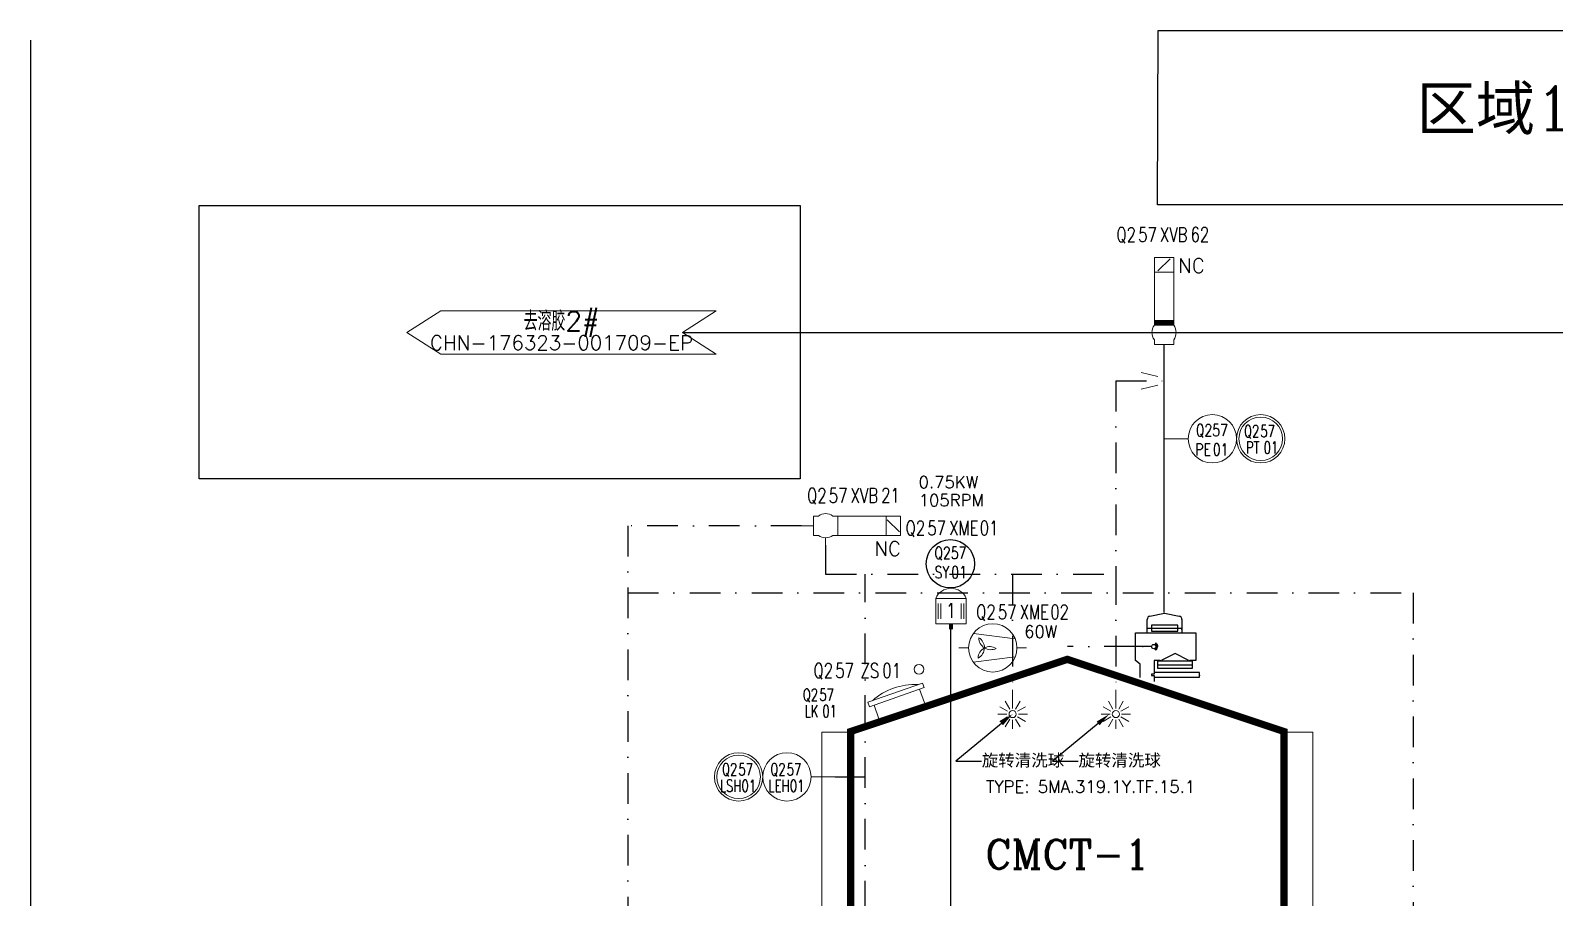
# Model space of a CAD drawing. Header units: inches. Extents: x 14542 to 16164, y 23460 to 24887.
# Drawn here: x 14541.6 to 14856.9, y 23908.4 to 24087.9 of the extents above; entities that cross this region are included whole.
import ezdxf
from ezdxf import colors
from ezdxf.entities.mleader import LeaderData, LeaderLine
from ezdxf.enums import TextEntityAlignment as Align
from ezdxf.math import Vec2, Vec3

# ---------------------------------------------------------------- set-up
doc = ezdxf.new("R2010")
doc.units = ezdxf.units.IN
doc.header["$MEASUREMENT"] = 0
doc.linetypes.add('CONTINU', pattern=[0])
doc.linetypes.add('DASHDOT2', pattern=[12.7, 6.35, -3.175, 0, -3.175])
for name, color, linetype in [('1', 7, 'CONTINU'), ('CUVERIE', 7, 'Continuous'), ('MATERIEL-DIVERS', 7, 'Continuous'), ('PHASE I', 8, 'Continuous'), ('REPERES', 7, 'Continuous'), ('techn-data', 7, 'Continuous'), ('TEXTES', 7, 'Continuous'), ('TUYAUTERIE-EAU', 5, 'Continuous'), ('TUYAUTERIE-GAZ', 3, 'Continuous'), ('TUYAUTERIE-NEP', 4, 'DASHDOT2'), ('TXT_FR', 7, 'Continuous'), ('VANNES', 7, 'Continuous')]:
    doc.layers.add(name, color=color, linetype=linetype)
for name, color, linetype, lineweight in [('31 Equipment', 7, 'Continuous', 9), ('33 Instruments Labels', 7, 'Continuous', 9), ('43 TXT English', 7, 'Continuous', 9)]:
    doc.layers.add(name, color=color, linetype=linetype, lineweight=lineweight)
doc.layers.get('33 Instruments Labels').off()
doc.layers.get('REPERES').off()
doc.styles.add('ROMANC', font='romanc')
doc.styles.add('ROMANS', font='ROMANS.SHX')
doc.styles.add('ROMANT', font='romant')
doc.styles.get("Standard").update_dxf_attribs({"font": 'arial.ttf'})
doc.styles.add('USER1', font='TXT.SHX', dxfattribs={"bigfont": 'gbcbig.shx'})

# ---------------------------------------------------------------- blocks, each defined once
blk = doc.blocks.new('APV-TNK-GEN-11')
at = {"layer": '31 Equipment', "color": 7}
for points, const_width in [([(-14.94, 21.58), (-21.58, 3.32), (-24.9, 3.32), (-24.9, 83), (0, 91.3), (24.9, 83), (24.9, 3.32), (21.58, 3.32), (14.94, 21.58)], 0.83), ([(-24.9, 24.9), (0, 16.6)], 0.83), ([(24.9, 24.9), (0, 16.6)], 0.83), ([(-23.24, 3.32), (-23.24, 0)], 1.66), ([(23.24, 3.32), (23.24, 0)], 1.66)]:
    blk.add_lwpolyline(points, dxfattribs=dict(at, const_width=const_width))
at = {"layer": '31 Equipment', "ltscale": 38}
blk.add_point((0, 16), dxfattribs=at)
blk = doc.blocks.new('APV-TNK-INSULAT-12')
at = {"layer": '31 Equipment', "color": 7}
for p, q in [((-24.95, 67), (-28.22, 67)), ((-28.22, 67), (-28.22, 6.51)), ((24.95, 67), (28.22, 67)), ((28.22, 67), (28.22, 6.51)), ((-28.22, 6.51), (-24.95, 5.42)), ((28.22, 6.51), (24.95, 5.42)), ((-15.74, 2.35), (-4.98, -1.24)), ((-4.98, -1.24), (-4.98, 2.26)), ((15.74, 2.35), (4.98, -1.24)), ((4.98, -1.24), (4.98, 2.26))]:
    blk.add_line(p, q, dxfattribs=at)
at = {"layer": '31 Equipment'}
for p, q in [((-24.95, 5.42), (-24.95, 67)), ((24.95, 5.42), (24.95, 67)), ((-15.74, 2.35), (-14.94, 5.58)), ((-14.94, 5.58), (-4.98, 2.26)), ((14.94, 5.58), (4.98, 2.26)), ((15.74, 2.35), (14.94, 5.58))]:
    blk.add_line(p, q, dxfattribs=at)
at = {"layer": '31 Equipment', "ltscale": 38}
blk.add_point((0, 0), dxfattribs=at)
blk = doc.blocks.new('APV-TNK-ACC-MOT-1')
at = {"layer": '31 Equipment', "color": 7}
for p, q in [((3.15, 6.4), (-3.15, 6.4)), ((-3.15, 6.4), (-3.15, 1.15)), ((3.15, 1.15), (3.15, 6.4)), ((-2.64, 5.35), (-2.64, 2.2)), ((-2.1, 5.35), (-2.1, 2.2)), ((2.1, 5.35), (2.1, 2.2)), ((2.66, 5.35), (2.66, 2.2)), ((-3.15, 1.15), (3.15, 1.15))]:
    blk.add_line(p, q, dxfattribs=at)
blk.add_arc((0, 5.09), 3.41, 22.6199, 157.3801, dxfattribs=at)
at = {"layer": '31 Equipment', "ltscale": 38}
blk.add_point((0, 0), dxfattribs=at)
at = {"layer": '31 Equipment', "color": 7}
blk.add_trace([(-0.39, 0), (0.39, 0), (-0.39, 1.15), (0.39, 1.15)], dxfattribs=at)
at = {"layer": '31 Equipment', "style": 'ROMANT', "width": 0.8}
blk.add_text('1', height=3, dxfattribs=at).set_placement((0, 3.89), align=Align.MIDDLE)
blk = doc.blocks.new('APV-INS-M-L-LE1')
at = {"layer": '31 Equipment', "color": 7}
blk.add_line((0, -5), (0, -10), dxfattribs=at)
blk.add_circle((0, 0), 5, dxfattribs=at)
blk = doc.blocks.new('APV-INS-F-L-LS')
at = {"layer": '31 Equipment'}
for radius in [5, 4.5]:
    blk.add_circle((0, 0), radius, dxfattribs=at)
blk = doc.blocks.new('APV-TNK-ACC-MANHOLE-1')
at = {"layer": '31 Equipment'}
for p, q in [((-6, 3), (-6, 4)), ((-6, 4), (6, 4)), ((6, 3), (6, 4)), ((-6, 3), (6, 3)), ((-5, 0), (-5, 3)), ((5, 3), (5, 0))]:
    blk.add_line(p, q, dxfattribs=at)
blk.add_arc((0, -8), 13, 67.3801, 112.6199, dxfattribs=at)
blk = doc.blocks.new('APV-INS-POS-GEN-1')
at = {"layer": '31 Equipment', "color": 5}
blk.add_circle((0, 0), 1, dxfattribs=at)
blk = doc.blocks.new('APV-TNK-ACC-SPRAYBALL-1')
at = {"layer": '31 Equipment'}
for p, q in [((0, -3.81), (0, 0)), ((-0.6, -3.97), (-1.53, -2.35)), ((0.6, -3.97), (1.53, -2.35)), ((-1.19, -5), (-3.05, -5)), ((-1.03, -4.4), (-2.65, -3.47)), ((-1.03, -5.6), (-2.65, -6.53)), ((-0.6, -6.03), (-1.53, -7.65)), ((0, -6.19), (0, -8.05)), ((0.6, -6.03), (1.53, -7.65)), ((1.03, -4.4), (2.65, -3.47)), ((1.03, -5.6), (2.65, -6.53)), ((1.19, -5), (3.05, -5))]:
    blk.add_line(p, q, dxfattribs=at)
blk.add_circle((0, -5), 0.738, dxfattribs=at)
blk = doc.blocks.new('SPB')
at = {"color": 7}
for p, q in [((0, -6), (0, 0)), ((-2.598, -9), (-1.302, -8.25)), ((-2.124, -9.624), (-1.062, -8.562)), ((-1.5, -10.098), (-0.75, -8.802)), ((-0.774, -10.398), (-0.39, -8.952)), ((0, -10.5), (0, -9)), ((0.774, -10.398), (0.39, -8.952)), ((1.5, -10.098), (0.75, -8.802)), ((2.124, -9.624), (1.062, -8.562)), ((2.598, -9), (1.302, -8.25))]:
    blk.add_line(p, q, dxfattribs=at)
blk.add_circle((0, -7.5), 1.5, dxfattribs=at)
at = {"color": 7, "extrusion": (0, 1, 0)}
blk.add_point((0, 0), dxfattribs=at)
blk = doc.blocks.new('GOAVEC')
at = {"layer": 'MATERIEL-DIVERS'}
for p, q in [((0, 8.4), (0, 10.68)), ((0.48, 11.27), (3, 11.77)), ((3, 11.77), (5.52, 11.27)), ((6, 10.68), (6, 8.4)), ((-2, 8.4), (8.4, 8.4)), ((-2, 3.6), (-2, 8.4)), ((0, 9.21), (6, 9.21)), ((5.28, 9.71), (0.72, 9.71)), ((0.72, 9.71), (0.72, 8.7)), ((0.72, 8.7), (5.28, 8.7)), ((5.28, 8.7), (5.28, 9.71)), ((8.4, 8.4), (8.4, 3.6)), ((-0.74, 6), (-2.03, 6)), ((-1.2, 3), (-2, 3.6)), ((-1.2, 0.7), (-1.2, 3)), ((2.26, 3.6), (1.2, 3.6)), ((1.2, 3.6), (1.2, 1.27)), ((1.8, 3.49), (1.8, 2.29)), ((7.8, 3.49), (1.8, 3.49)), ((1.8, 2.89), (7.8, 2.89)), ((4.8, 4.8), (2.53, 3.66)), ((7.07, 3.66), (4.8, 4.8)), ((8.4, 3.6), (7.34, 3.6)), ((7.8, 2.29), (7.8, 3.49)), ((0.76, 1.27), (0.76, 1.01)), ((1.2, 1.27), (0.76, 1.27)), ((0.76, 1.01), (1.2, 1.01)), ((9, 1.52), (1.19, 1.52)), ((1.19, 1.01), (1.19, 0.72)), ((1.19, 0.72), (9, 0.72)), ((1.2, 1.01), (1.2, 0)), ((1.8, 2.29), (7.8, 2.29)), ((9, 0.72), (9, 1.52))]:
    blk.add_line(p, q, dxfattribs=at)
for centre, start, end in [((0.6, 10.68), 101.3099, 180), ((5.4, 10.68), 0, 78.6901), ((2.26, 4.2), 270, 296.5651), ((7.34, 4.2), 243.4349, 270)]:
    blk.add_arc(centre, 0.6, start, end, dxfattribs=at)
at = {"layer": 'MATERIEL-DIVERS', "color": 7, "extrusion": (1, 0, 0)}
for p in [(6, 9), (9, 1)]:
    blk.add_point(p, dxfattribs=at)
at = {"layer": 'MATERIEL-DIVERS', "color": 2}
for p in [(6, 9), (-2, 6), (9, 1)]:
    blk.add_point(p, dxfattribs=at)
at = {"layer": 'MATERIEL-DIVERS', "color": 7, "extrusion": (-1, 0, 0)}
blk.add_point((-2, 6), dxfattribs=at)
at = {"layer": 'MATERIEL-DIVERS', "xscale": 0.2499010929244832, "yscale": 0.2499010929244832, "zscale": 0.2499010929244832, "rotation": 90}
blk.add_blockref('SPB', (-0.74, 6), dxfattribs=at)
blk = doc.blocks.new('APV-FCE-GEN-REDCON-1')
at = {"layer": '31 Equipment', "color": 7}
for p, q in [((-2.5, 2.5), (2.5, 1.25)), ((2.5, 1.25), (2.5, 1.25)), ((2.5, -1.25), (-2.5, -2.5))]:
    blk.add_line(p, q, dxfattribs=at)
blk = doc.blocks.new('APV-VLV-SSEAT-M+MP42-3')
at = {"layer": '31 Equipment'}
h = blk.add_hatch(dxfattribs=at)
h.set_pattern_fill('ANSI31', color=256, scale=0.01, style=0)
h.set_pattern_definition([(45, (0, 0), (-0.02245064, 0.02245064), [])])
h.paths.add_polyline_path([(2, 2.5), (-2, 2.5), (-2, 1.5), (2, 1.5)])
at = {"layer": '31 Equipment', "ltscale": 38}
for p, q in [((1.25, 15.25), (-1.25, 12.75)), ((-4, 0), (-2.5, 0)), ((-2, 2.5), (-2, 1.5)), ((-2, 1.5), (2, 1.5)), ((2, 2.5), (2, 1.5)), ((-2, -2.5), (-2, -1.5)), ((2, -2.5), (-2, -2.5)), ((-2, -2.5), (2, -2.5)), ((0, -2.5), (0, -5)), ((2, -2.5), (2, -1.5))]:
    blk.add_line(p, q, dxfattribs=at)
at = {"layer": '31 Equipment', "lineweight": 30}
blk.add_line((-2.5, 0), (2.5, 0), dxfattribs=at)
at = {"layer": '31 Equipment'}
blk.add_line((2.5, 0), (4, 0), dxfattribs=at)
at = {"layer": '31 Equipment', "ltscale": 38}
for points in [[(-2, 12.5), (2, 12.5), (2, 15.5), (-2, 15.5)], [(-2, 2.5), (2, 2.5), (2, 12.5), (-2, 12.5)]]:
    blk.add_lwpolyline(points, close=True, dxfattribs=at)
for start, end in [(143.1301, 216.8699), (323.1301, 36.8699)]:
    blk.add_arc((0, 0), 2.5, start, end, dxfattribs=at)
blk = doc.blocks.new('APV-INS-M-L-PE')
at = {"layer": '31 Equipment', "color": 7}
blk.add_line((0, -5), (0, -10), dxfattribs=at)
blk.add_circle((0, 0), 5, dxfattribs=at)
blk = doc.blocks.new('APV-INS-F-L-PT')
at = {"layer": '31 Equipment'}
for radius in [5, 4.5]:
    blk.add_circle((0, 0), radius, dxfattribs=at)
blk = doc.blocks.new('APV-VLV-SSEAT-SW41-3')
at = {"layer": '31 Equipment', "ltscale": 38}
for p, q in [((1.25, 15.25), (-1.25, 12.75)), ((-2, 2.5), (-2, 1.5)), ((2, 2.5), (2, 1.5)), ((2.5, 0), (4, 0)), ((-2, -2.5), (-2, -1.5)), ((2, -2.5), (-2, -2.5)), ((-2, -2.5), (2, -2.5)), ((0, -2.5), (0, -5)), ((2, -2.5), (2, -1.5))]:
    blk.add_line(p, q, dxfattribs=at)
for points in [[(-2, 12.5), (2, 12.5), (2, 15.5), (-2, 15.5)], [(-2, 2.5), (2, 2.5), (2, 12.5), (-2, 12.5)]]:
    blk.add_lwpolyline(points, close=True, dxfattribs=at)
for start, end in [(143.1301, 216.8699), (323.1301, 36.8699)]:
    blk.add_arc((0, 0), 2.5, start, end, dxfattribs=at)
blk = doc.blocks.new('INSTR-M-L-SY')
at = {"layer": 'MATERIEL-DIVERS', "color": 7}
blk.add_circle((0, 0), 5, dxfattribs=at)
blk = doc.blocks.new('REPNORM1')
at = {"layer": 'TEXTES', "style": 'ROMANS', "width": 0.75}
for tag, p in [('ZONE', (-9.75, -1.25)), ('SOUSZONE', (-5.25, -1.25)), ('ELEMENT', (-0.75, -1.25)), ('NUM', (5.59, -1.22))]:
    blk.add_attdef(tag, p, '', height=3, dxfattribs=at)
blk = doc.blocks.new('REPINS2')
at = {"layer": 'TEXTES', "style": 'ROMANS', "width": 0.7}
for tag, p in [('ZONE', (-3.35, 0.8)), ('SOUSZONE', (0.05, 0.8)), ('NUM', (0.7, -2.6))]:
    blk.add_attdef(tag, p, '', height=2.5, dxfattribs=at)
blk.add_attdef('ELEMENT', text='', height=2.5, dxfattribs=at).set_placement((-1.56, -2.59), align=Align.CENTER)
blk = doc.blocks.new('REPNORM')
at = {"layer": 'TEXTES', "style": 'ROMANS', "width": 0.75}
for tag, p in [('ZONE', (-9.75, -1.25)), ('SOUSZONE', (-5.25, -1.25)), ('ELEMENT', (0, -1.25)), ('NUM', (4.5, -1.25))]:
    blk.add_attdef(tag, p, '', height=3, dxfattribs=at)
blk = doc.blocks.new('REPINS')
at = {"layer": 'TEXTES', "style": 'ROMANS', "width": 0.75}
for tag, p in [('ZONE', (-3.3, 1)), ('SOUSZONE', (0.1, 1)), ('NUM', (0.2, -3))]:
    blk.add_attdef(tag, p, '', height=2.5, dxfattribs=at)
blk.add_attdef('ELEMENT', text='', height=2.5, dxfattribs=at).set_placement((-0.2, -3), align=Align.RIGHT)
blk = doc.blocks.new('APV-PMP-GEN-FAN-1')
at = {"layer": '31 Equipment', "ltscale": 38}
for p, q in [((-5, 0), (-7, 0)), ((5, 0), (7, 0))]:
    blk.add_line(p, q, dxfattribs=at)
at = {"layer": '31 Equipment', "color": 7}
for p, q in [((4.62, 1.91), (-4.01, 2.99)), ((-3.44, 2.92), (-3.44, 2.92)), ((-4.03, -2.96), (4.65, -1.85))]:
    blk.add_line(p, q, dxfattribs=at)
blk.add_circle((0, 0), 5, dxfattribs=at)
for centre, radius, start, end in [((-4.14, 0.04), 2.42, 297.7105, 59.0333), ((-0.6, -2.14), 2.41, 57.3705, 179.0726), ((-0.42, 2.11), 2.48, 179.801, 296.7761)]:
    blk.add_arc(centre, radius, start, end, dxfattribs=at)
blk = doc.blocks.new('APV-SIGN-ARW-DWG-1')
at = {"layer": '31 Equipment'}
for p, q in [((-32, 4.49), (25, 4.49)), ((-32, 4.49), (-25, 0)), ((25, 4.49), (32, 0)), ((-25, 0), (-32, -4.49)), ((32, 0), (25, -4.49)), ((-32, -4.49), (25, -4.49))]:
    blk.add_line(p, q, dxfattribs=at)
at = {"layer": '31 Equipment', "style": 'ROMANS', "width": 0.8}
for tag, p in [('TEXT1', (0, 0.37)), ('TEXT2', (0, -3.63))]:
    blk.add_attdef(tag, text='', height=3, dxfattribs=at).set_placement(p, align=Align.CENTER)

msp = doc.modelspace()

# ---------------------------------------------------------------- linework, layer by layer
at = {"layer": '1'}
msp.add_line((14706.07, 23981.38), (14706.07, 23975.38), dxfattribs=at)
at = {"layer": 'CUVERIE'}
msp.add_line((14708.07, 23933.38), (14714.07, 23933.38), dxfattribs=at)
at = {"layer": 'MATERIEL-DIVERS'}
msp.add_line((14731.97, 23859.49), (14731.97, 23963.99), dxfattribs=at)
msp.add_lwpolyline([(15020.34, 24087.91), (15020.25, 24051.83), (14774.75, 24051.83), (14774.84, 24087.91)], close=True, dxfattribs=at)
at = {"layer": 'PHASE I', "linetype": 'ByBlock'}
msp.add_lwpolyline([(14576.5, 24051.7), (14700.82, 24051.7), (14700.82, 23995.06), (14576.5, 23995.06)], close=True, dxfattribs=at)
at = {"layer": 'TUYAUTERIE-EAU'}
msp.add_lwpolyline([(14541.57, 24085.93), (14541.57, 23755.65), (14563.13, 23755.65)], dxfattribs=at)
at = {"layer": 'TUYAUTERIE-GAZ'}
for p, q in [((14676.43, 24025.38), (14829.5, 24025.38)), ((14756.85, 24025.38), (15012.54, 24025.38)), ((14776.07, 23967.38), (14776.07, 24022.88))]:
    msp.add_line(p, q, dxfattribs=at)
at = {"layer": 'TUYAUTERIE-NEP'}
for p, q in [((14766.07, 24015.38), (14776.07, 24015.38)), ((14766.07, 24015.38), (14766.07, 23975.38)), ((14701.07, 23985.38), (14665.17, 23985.38)), ((14665.17, 23985.38), (14665.17, 23771.25)), ((14706.07, 23975.38), (14766.07, 23975.38)), ((14714.24, 23841.52), (14714.24, 23975.38)), ((14744.75, 23975.38), (14744.75, 23951.38)), ((14766.11, 23975.38), (14766.11, 23951.38)), ((14665.17, 23971.46), (14827.63, 23971.46)), ((14827.63, 23971.46), (14827.63, 23878.31)), ((14770.07, 23960.38), (14756.07, 23960.38))]:
    msp.add_line(p, q, dxfattribs=at)

# ---------------------------------------------------------------- block references
at = {"layer": '33 Instruments Labels'}
for name, p in [('APV-INS-POS-GEN-1', (14725.4, 23955.65)), ('APV-TNK-ACC-SPRAYBALL-1', (14744.75, 23951.38)), ('APV-TNK-ACC-SPRAYBALL-1', (14766.11, 23951.38)), ('APV-INS-F-L-LS', (14688.07, 23933.38))]:
    msp.add_blockref(name, p, dxfattribs=at)
at = {"layer": '33 Instruments Labels', "rotation": 90.00000000000001}
msp.add_blockref('APV-INS-M-L-LE1', (14698.07, 23933.38), dxfattribs=at)
at = {"layer": 'CUVERIE'}
msp.add_blockref('APV-TNK-ACC-MOT-1', (14732, 23963.92), dxfattribs=at)
for name, p, xscale, yscale, zscale in [('GOAVEC', (14772.59, 23953.14), 1.199999999999999, 1.199999999999999, 1.199999999999999), ('APV-TNK-GEN-11', (14756.07, 23793.38), 1.8, 1.8, 1.8), ('APV-TNK-INSULAT-12', (14756.07, 23822.02), 1.8, 1.8, 1.8)]:
    msp.add_blockref(name, p, dxfattribs=dict(at, xscale=xscale, yscale=yscale, zscale=zscale))
at = {"layer": 'CUVERIE', "rotation": 19.38190026969546}
msp.add_blockref('APV-TNK-ACC-MANHOLE-1', (14721.79, 23947.04), dxfattribs=at)
at = {"layer": 'MATERIEL-DIVERS'}
ref = msp.add_blockref('APV-SIGN-ARW-DWG-1', (14651.43, 24025.38), dxfattribs=dict(at, xscale=-1))
ref.add_attrib('TEXT1', '去溶胶2#', dxfattribs={"layer": '31 Equipment', "height": 4, "style": 'USER1'}).set_placement((14651.43, 24025.75), align=Align.CENTER)
ref.add_attrib('TEXT2', 'CHN-176323-001709-EP', dxfattribs={"layer": '31 Equipment', "height": 3, "style": 'USER1'}).set_placement((14651.43, 24021.75), align=Align.CENTER)
at = {"layer": 'MATERIEL-DIVERS', "xscale": -0.7, "yscale": 0.7, "zscale": 0.7, "rotation": 180}
msp.add_blockref('APV-FCE-GEN-REDCON-1', (14773.07, 24015.38), dxfattribs=at)
at = {"layer": 'MATERIEL-DIVERS', "rotation": 270}
for name, p in [('APV-INS-M-L-PE', (14786.07, 24003.38)), ('APV-INS-F-L-PT', (14796.07, 24003.38))]:
    msp.add_blockref(name, p, dxfattribs=at)
at = {"layer": 'MATERIEL-DIVERS'}
msp.add_blockref('APV-PMP-GEN-FAN-1', (14740.64, 23960.08), dxfattribs=at)
at = {"layer": 'REPERES'}
for name, p, values in [('REPNORM1', (14775.97, 24045.38), {'ZONE': 'Q2', 'SOUSZONE': '57', 'ELEMENT': 'XVB', 'NUM': '62'}), ('REPINS', (14785.97, 24002.9), {'ZONE': 'Q2', 'SOUSZONE': '57', 'ELEMENT': 'PE', 'NUM': '01'}), ('REPINS2', (14795.97, 24002.9), {'ZONE': 'Q2', 'SOUSZONE': '57', 'NUM': '01', 'ELEMENT': 'PT'}), ('REPNORM1', (14711.97, 23991.38), {'ZONE': 'Q2', 'SOUSZONE': '57', 'ELEMENT': 'XVB', 'NUM': '21'}), ('REPNORM1', (14732.36, 23984.64), {'ZONE': 'Q2', 'SOUSZONE': '57', 'ELEMENT': 'XME', 'NUM': '01'}), ('REPINS', (14731.87, 23977.49), {'ZONE': 'Q2', 'SOUSZONE': '57', 'ELEMENT': 'SY', 'NUM': '01'}), ('REPNORM1', (14746.95, 23967.25), {'ZONE': 'Q2', 'SOUSZONE': '57', 'ELEMENT': 'XME', 'NUM': '02'}), ('REPNORM', (14713.3, 23955.15), {'ZONE': 'Q2', 'SOUSZONE': '57', 'ELEMENT': 'ZS', 'NUM': '01'}), ('REPINS2', (14704.7, 23948.32), {'ZONE': 'Q2', 'SOUSZONE': '57', 'NUM': '01', 'ELEMENT': 'LK'}), ('REPINS2', (14687.97, 23932.88), {'ZONE': 'Q2', 'SOUSZONE': '57', 'NUM': '01', 'ELEMENT': 'LSH'}), ('REPINS2', (14697.97, 23932.88), {'ZONE': 'Q2', 'SOUSZONE': '57', 'NUM': '01', 'ELEMENT': 'LEH'})]:
    msp.add_blockref(name, p, dxfattribs=at).add_auto_attribs(values)
msp.add_blockref('INSTR-M-L-SY', (14731.87, 23977.49), dxfattribs=at)
msp.add_blockref('INSTR-M-L-SY', (14731.87, 23977.49), dxfattribs=at)
at = {"layer": 'TUYAUTERIE-NEP'}
msp.add_blockref('APV-VLV-SSEAT-M+MP42-3', (14776.07, 24025.38), dxfattribs=at)
at = {"layer": 'VANNES', "rotation": 270}
msp.add_blockref('APV-VLV-SSEAT-SW41-3', (14706.07, 23985.38), dxfattribs=at)

# ---------------------------------------------------------------- texts
at = {"layer": 'techn-data', "style": 'ROMANS'}
for s, p in [('0.75KW', (14731.46, 23994.4)), ('105RPM', (14732.06, 23990.65)), ('60W', (14750.56, 23963.45)), ('TYPE: 5MA.319.1Y.TF.15.1 ', (14761.74, 23931.35))]:
    msp.add_text(s, height=2.5, dxfattribs=at).set_placement(p, align=Align.MIDDLE_CENTER)
at = {"layer": 'TEXTES', "style": 'ROMANS'}
for p in [(14778.99, 24037.73), (14716.12, 23979.11)]:
    msp.add_text('NC', height=3, dxfattribs=at).set_placement(p)
at = {"layer": 'TXT_FR', "attachment_point": 5, "style": 'ROMANC'}
for s, insert, char_height, width in [('{\\fSimSun|b0|i0|c134|p2;区域}15{\\fSimSun|b0|i0|c134|p2;-1：溶胶系统\\fSimSun|b0|i0|c0|p2;1#}', (14891.22, 24071.29), 9, 294.206), ('CMCT-1', (14756.07, 23917.38), 6, 112.5)]:
    msp.add_mtext(s, dxfattribs=dict(at, insert=insert, char_height=char_height, width=width))

# ---------------------------------------------------------------- leaders
at = {"layer": '43 TXT English', "color": 1}
ml = msp.add_multileader_mtext('Standard', dxfattribs=at)
ml.set_content('{\\fSimSun|b0|i0|c134|p2;旋转清洗球}', color=1)
ml.set_leader_properties()
ml.build(insert=Vec2(0, 0))
ml.multileader.update_dxf_attribs({"dogleg_length": 0.36, "arrow_head_size": 3})
ctx = ml.context
ctx.base_point, ctx.char_height, ctx.arrow_head_size, ctx.landing_gap_size, ctx.plane_origin = Vec3(14738.28, 23936.62), 2.5, 3, 0.09, Vec3(14744.75, 23946.38)
notes = []
notes.append((ctx, [(0, (1, 1, 0), (14733.03, 23936.62), (1, 0), 5.25, [(0, [(14744.75, 23946.38)], 0, [])])]))
ctx.mtext.insert, ctx.mtext.flow_direction = Vec3(14738.37, 23938.07), 5
ml = msp.add_multileader_mtext('Standard', dxfattribs=at)
ml.set_content('{\\fSimSun|b0|i0|c134|p2;旋转清洗球}', color=1)
ml.set_leader_properties()
ml.build(insert=Vec2(0, 0))
ml.multileader.update_dxf_attribs({"dogleg_length": 0.36, "arrow_head_size": 3})
ctx = ml.context
ctx.base_point, ctx.char_height, ctx.arrow_head_size, ctx.landing_gap_size, ctx.plane_origin = Vec3(14758.28, 23936.62), 2.5, 3, 0.09, Vec3(14764.75, 23946.38)
notes.append((ctx, [(0, (1, 1, 0), (14753.03, 23936.62), (1, 0), 5.25, [(0, [(14764.75, 23946.38)], 0, [])])]))
ctx.mtext.insert, ctx.mtext.flow_direction = Vec3(14758.37, 23938.07), 5
for ctx, leaders in notes:
    for number, flags, end, landing, length, lines in leaders:
        leader = LeaderData()
        leader.index, (leader.has_last_leader_line, leader.has_dogleg_vector, leader.attachment_direction) = number, flags
        leader.last_leader_point, leader.dogleg_vector, leader.dogleg_length = Vec3(end), Vec3(landing), length
        for number, points, colour, breaks in lines:
            line = LeaderLine()
            line.index, line.vertices, line.color, line.breaks = number, Vec3.list(points), colors.encode_raw_color(colour), breaks
            leader.lines.append(line)
        ctx.leaders.append(leader)

doc.saveas('drawing.dxf')
